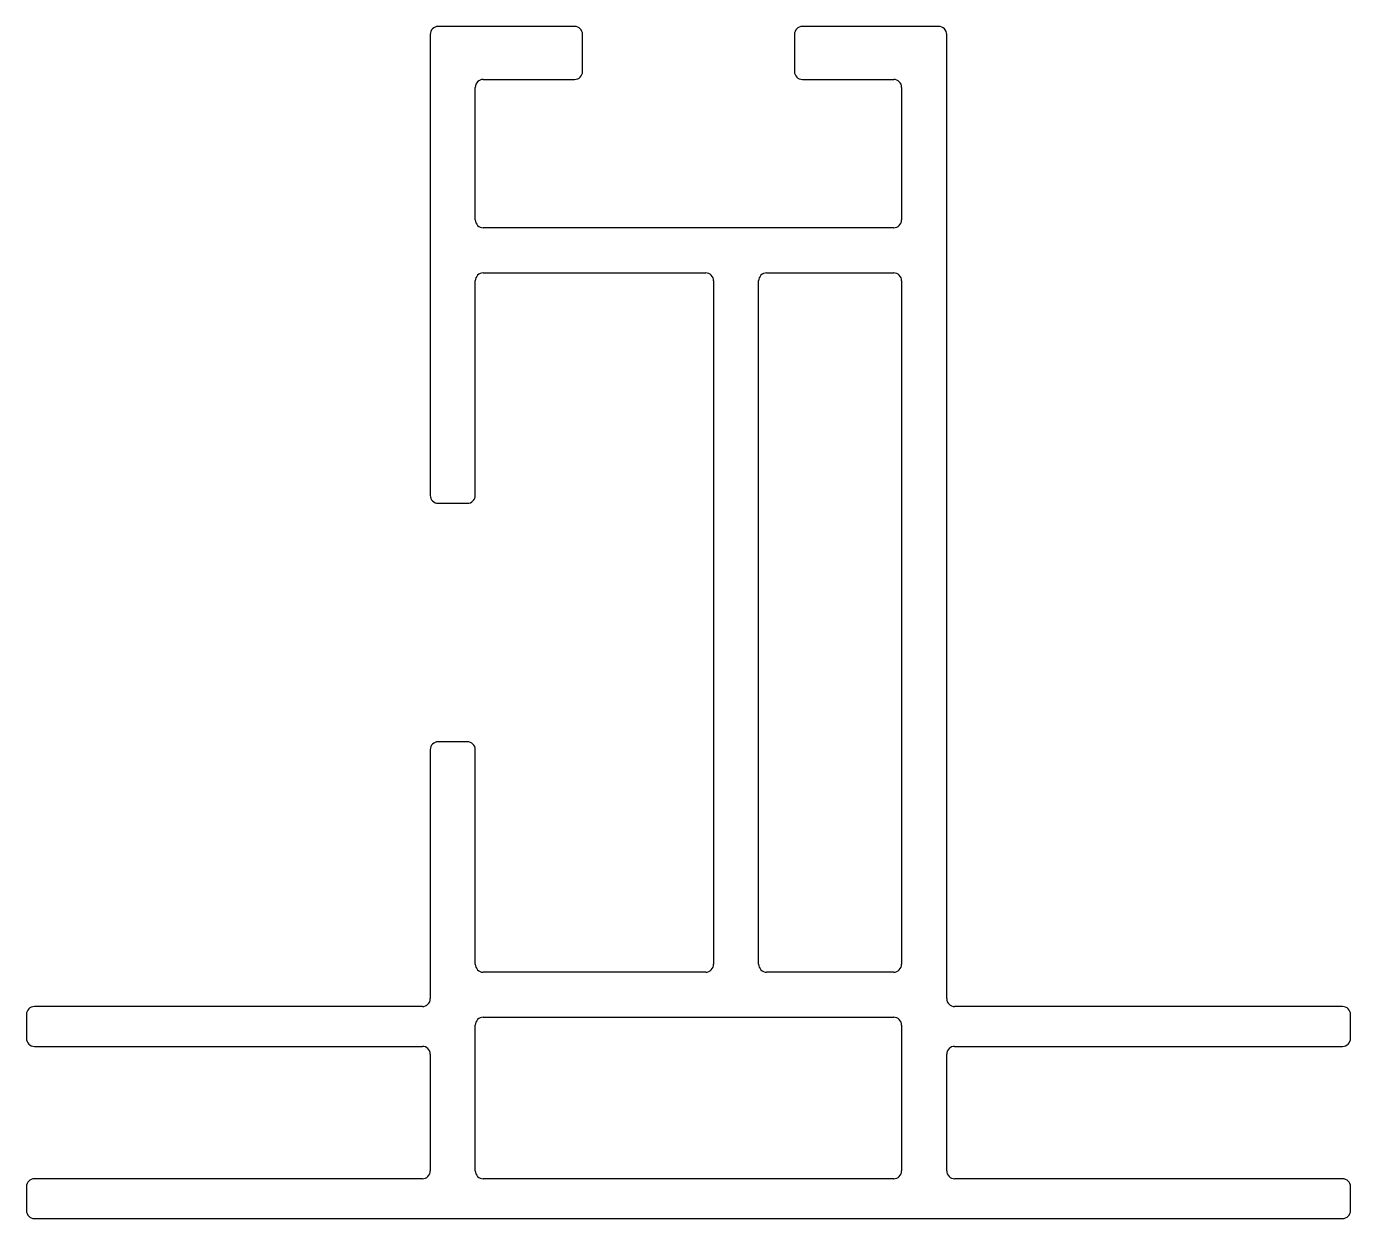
# Model space of a CAD drawing. Extents: x 1377.7 to 1427.7, y 1953.2 to 1998.2.
import ezdxf

# ---------------------------------------------------------------- set-up
doc = ezdxf.new("R2010")
doc.units = 0
doc.layers.get('0').update_dxf_attribs({"linetype": 'CONTINUOUS'})

msp = doc.modelspace()

# ---------------------------------------------------------------- linework, layer by layer
for p, q in [((1398.372, 1998.153), (1393.222, 1998.153)), ((1412.122, 1998.153), (1406.972, 1998.153)), ((1392.922, 1997.853), (1392.922, 1980.453)), ((1398.672, 1996.453), (1398.672, 1997.853)), ((1406.672, 1997.853), (1406.672, 1996.453)), ((1412.422, 1961.453), (1412.422, 1997.853)), ((1394.922, 1996.153), (1398.372, 1996.153)), ((1406.972, 1996.153), (1410.422, 1996.153)), ((1394.622, 1990.853), (1394.622, 1995.853)), ((1410.722, 1995.853), (1410.722, 1990.853)), ((1410.422, 1990.553), (1394.922, 1990.553)), ((1394.622, 1980.453), (1394.622, 1988.553)), ((1394.922, 1988.853), (1403.322, 1988.853)), ((1403.622, 1988.553), (1403.622, 1962.753)), ((1405.322, 1962.753), (1405.322, 1988.553)), ((1405.622, 1988.853), (1410.422, 1988.853)), ((1410.722, 1988.553), (1410.722, 1962.753)), ((1393.222, 1980.153), (1394.322, 1980.153)), ((1394.322, 1971.153), (1393.222, 1971.153)), ((1392.922, 1970.853), (1392.922, 1961.453)), ((1394.622, 1962.753), (1394.622, 1970.853)), ((1403.322, 1962.453), (1394.922, 1962.453)), ((1410.422, 1962.453), (1405.622, 1962.453)), ((1392.622, 1961.153), (1377.972, 1961.153)), ((1427.372, 1961.153), (1412.722, 1961.153)), ((1377.672, 1960.853), (1377.672, 1959.953)), ((1394.922, 1960.753), (1410.422, 1960.753)), ((1427.672, 1959.953), (1427.672, 1960.853)), ((1394.622, 1954.953), (1394.622, 1960.453)), ((1410.722, 1960.453), (1410.722, 1954.953)), ((1377.972, 1959.653), (1392.622, 1959.653)), ((1412.722, 1959.653), (1427.372, 1959.653)), ((1392.922, 1959.353), (1392.922, 1954.953)), ((1412.422, 1954.953), (1412.422, 1959.353)), ((1392.622, 1954.653), (1377.972, 1954.653)), ((1410.422, 1954.653), (1394.922, 1954.653)), ((1427.372, 1954.653), (1412.722, 1954.653)), ((1377.672, 1954.353), (1377.672, 1953.453)), ((1427.672, 1953.453), (1427.672, 1954.353)), ((1377.972, 1953.153), (1427.372, 1953.153))]:
    msp.add_line(p, q)
for centre, start, end in [((1393.222, 1997.853), 90, 180), ((1398.372, 1997.853), 0, 90), ((1406.972, 1997.853), 90, 180), ((1412.122, 1997.853), 0, 90), ((1394.922, 1995.853), 90, 180), ((1398.372, 1996.453), 270, 0), ((1406.972, 1996.453), 180, 270), ((1410.422, 1995.853), 0, 90), ((1394.922, 1990.853), 180, 270), ((1410.422, 1990.853), 270, 0), ((1394.922, 1988.553), 90, 180), ((1403.322, 1988.553), 0, 90), ((1405.622, 1988.553), 90, 180), ((1410.422, 1988.553), 0, 90), ((1393.222, 1980.453), 180, 270), ((1394.322, 1980.453), 270, 360), ((1393.222, 1970.853), 90, 180), ((1394.322, 1970.853), 0, 90), ((1394.922, 1962.753), 180, 270), ((1403.322, 1962.753), 270, 0), ((1405.622, 1962.753), 180, 270), ((1410.422, 1962.753), 270, 0), ((1377.972, 1960.853), 90, 180), ((1392.622, 1961.453), 270, 0), ((1412.722, 1961.453), 180, 270), ((1427.372, 1960.853), 0, 90), ((1394.922, 1960.453), 90, 180), ((1410.422, 1960.453), 0, 90), ((1377.972, 1959.953), 180, 270), ((1392.622, 1959.353), 0, 90), ((1412.722, 1959.353), 90, 180), ((1427.372, 1959.953), 270, 0), ((1377.972, 1954.353), 90, 180), ((1392.622, 1954.953), 270, 0), ((1394.922, 1954.953), 180, 270), ((1410.422, 1954.953), 270, 0), ((1412.722, 1954.953), 180, 270), ((1427.372, 1954.353), 0, 90), ((1377.972, 1953.453), 180, 270), ((1427.372, 1953.453), 270, 0)]:
    msp.add_arc(centre, 0.3, start, end)

doc.saveas('drawing.dxf')
